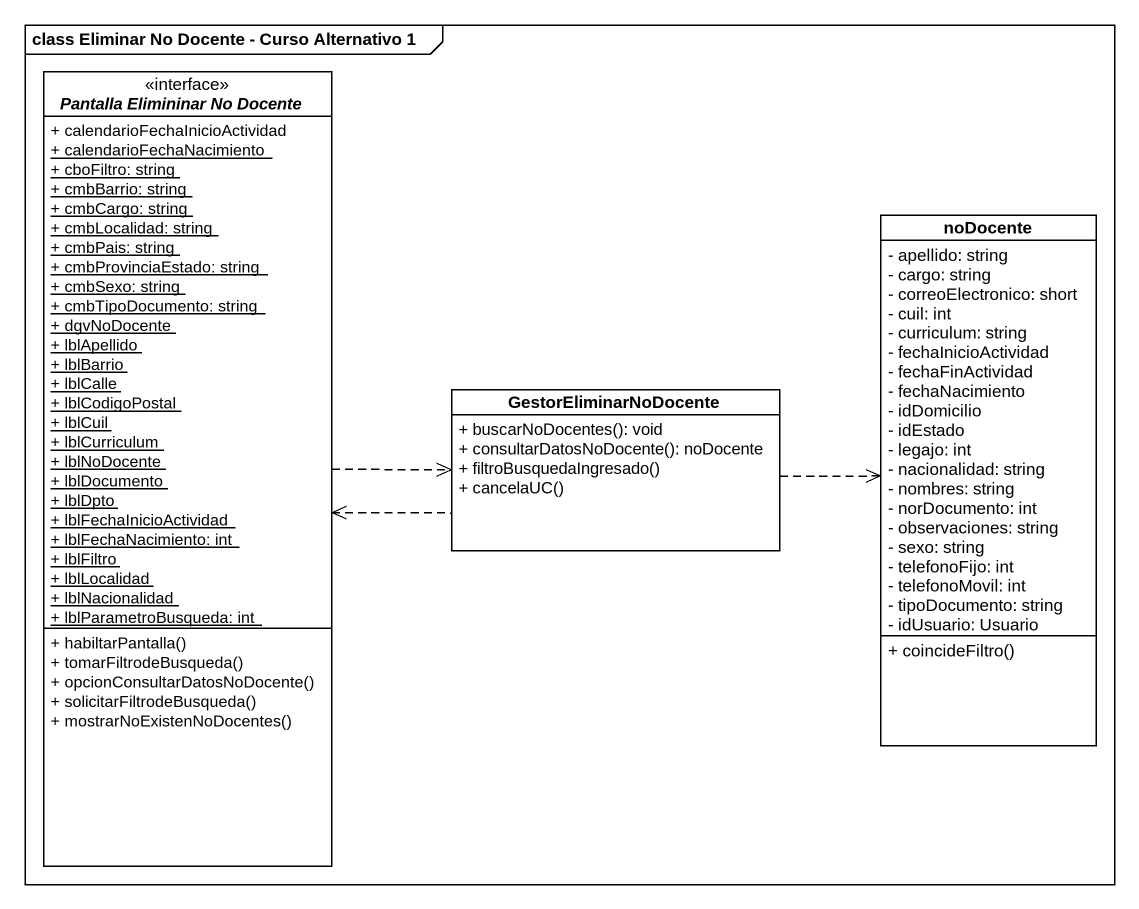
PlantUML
@startuml
mainframe class Eliminar No Docente - Curso Alternativo 1
hide circle
hide empty members
skinparam classAttributeIconSize 0
interface "Pantalla Elimininar No Docente" as Pantalla_Elimininar_No <<interface>> {
  + calendarioFechaInicioActividad
  {static} + calendarioFechaNacimiento
  {static} + cboFiltro: string
  {static} + cmbBarrio: string
  {static} + cmbCargo: string
  {static} + cmbLocalidad: string
  {static} + cmbPais: string
  {static} + cmbProvinciaEstado: string
  {static} + cmbSexo: string
  {static} + cmbTipoDocumento: string
  {static} + dgvNoDocente
  {static} + lblApellido
  {static} + lblBarrio
  {static} + lblCalle
  {static} + lblCodigoPostal
  {static} + lblCuil
  {static} + lblCurriculum
  {static} + lblNoDocente
  {static} + lblDocumento
  {static} + lblDpto
  {static} + lblFechaInicioActividad
  {static} + lblFechaNacimiento: int
  {static} + lblFiltro
  {static} + lblLocalidad
  {static} + lblNacionalidad
  {static} + lblParametroBusqueda: int
  + habiltarPantalla()
  + tomarFiltrodeBusqueda()
  + opcionConsultarDatosNoDocente()
  + solicitarFiltrodeBusqueda()
  + mostrarNoExistenNoDocentes()
}
class noDocente {
  - apellido: string
  - cargo: string
  - correoElectronico: short
  - cuil: int
  - curriculum: string
  - fechaInicioActividad
  - fechaFinActividad
  - fechaNacimiento
  - idDomicilio
  - idEstado
  - legajo: int
  - nacionalidad: string
  - nombres: string
  - norDocumento: int
  - observaciones: string
  - sexo: string
  - telefonoFijo: int
  - telefonoMovil: int
  - tipoDocumento: string
  - idUsuario: Usuario
  + coincideFiltro()
}
class GestorEliminarNoDocente {
  + buscarNoDocentes(): void
  + consultarDatosNoDocente(): noDocente
  + filtroBusquedaIngresado()
  + cancelaUC()
}
Pantalla_Elimininar_No <.right. GestorEliminarNoDocente
Pantalla_Elimininar_No .right.> GestorEliminarNoDocente
GestorEliminarNoDocente .right.> noDocente
@enduml
